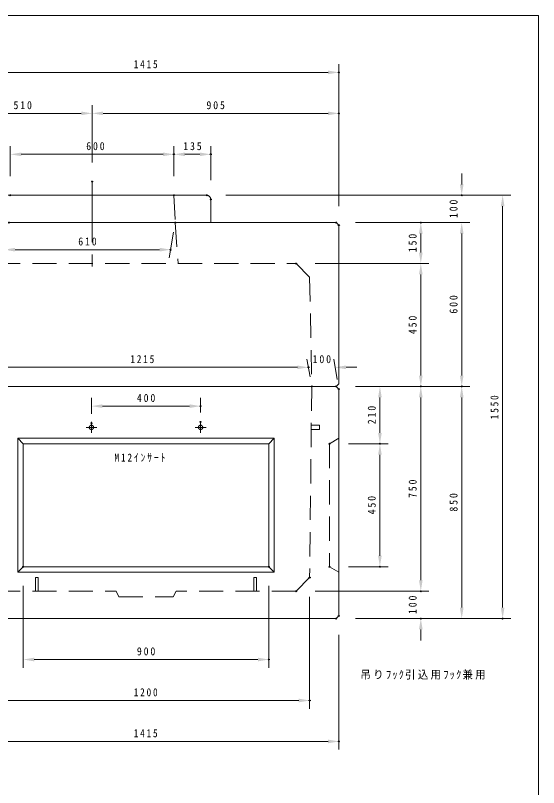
# Model space of a CAD drawing. Units: millimetres, scale not verified. Extents: x -4060 to 4060, y -2828 to 2828.
# Drawn here: x 2142 to 4060, y 0 to 2828 of the extents above; entities that cross this region are included whole.
import ezdxf

# ---------------------------------------------------------------- set-up
doc = ezdxf.new("R2010")
doc.units = ezdxf.units.MM
doc.header["$LTSCALE"] = 7
doc.header["$PDMODE"] = 32
doc.header["$PDSIZE"] = 3.5
doc.linetypes.add('USER1', pattern=[19.05, 12.7, -6.35])
doc.linetypes.add('USER2', pattern=[50.8, 31.75, -6.35, 6.35, -6.35])
for name, color, linetype, lineweight in [('0-1_DASHED', 7, 'USER1', 18), ('0-2_DIM', 7, 'Continuous', 18), ('0-3_LATER', 7, 'Continuous', 18), ('0-4_CENTER', 7, 'USER2', 18), ('0-5_TXT', 7, 'Continuous', 18), ('0-7_LAYER', 7, 'Continuous', 18), ('0-A_NO', 7, 'Continuous', 18), ('0-B_NO2', 7, 'USER1', 18)]:
    doc.layers.add(name, color=color, linetype=linetype, lineweight=lineweight)
doc.layers.add('0-8_Defpoints', color=7, linetype='Continuous')
doc.styles.add('ＭＳ ゴシック', font='')
doc.styles.get('ＭＳ ゴシック').set_extended_font_data('MS Gothic')

# ---------------------------------------------------------------- blocks, each defined once
blk = doc.blocks.new('D34')
at = {"layer": '0-8_Defpoints'}
for p in [(7408.253, 4326.385), (7383.253, 4116.385), (7568.253, 4116.385)]:
    blk.add_point(p, dxfattribs=at)
at = {"layer": '0-A_NO'}
for p, q in [((7478.253, 4326.385), (7598.253, 4326.385)), ((7568.253, 4286.385), (7568.253, 4156.385)), ((7453.253, 4116.385), (7598.253, 4116.385))]:
    blk.add_line(p, q, dxfattribs=at)
for points in [[(7561.587, 4286.385), (7574.92, 4286.385), (7568.253, 4326.385)], [(7561.587, 4156.385), (7574.92, 4156.385), (7568.253, 4116.385)]]:
    blk.add_solid(points, dxfattribs=at)
at = {"layer": '0-A_NO', "insert": (7553.249, 4187.985), "char_height": 29.33, "attachment_point": 7, "rotation": 90, "style": 'ＭＳ ゴシック'}
blk.add_mtext('\\T1.38;\\W0.9;210', dxfattribs=at)
blk = doc.blocks.new('D35')
at = {"layer": '0-8_Defpoints'}
for p in [(6260.753, 3666.385), (7160.753, 3666.385), (7160.753, 3326.385)]:
    blk.add_point(p, dxfattribs=at)
at = {"layer": '0-A_NO'}
for p, q in [((6260.753, 3596.385), (6260.753, 3296.385)), ((7160.753, 3596.385), (7160.753, 3296.385)), ((6300.753, 3326.385), (7120.753, 3326.385))]:
    blk.add_line(p, q, dxfattribs=at)
for points in [[(6300.753, 3333.052), (6300.753, 3319.719), (6260.753, 3326.385)], [(7120.753, 3333.052), (7120.753, 3319.719), (7160.753, 3326.385)]]:
    blk.add_solid(points, dxfattribs=at)
at = {"layer": '0-A_NO', "insert": (6677.353, 3341.385), "char_height": 29.33, "attachment_point": 7, "style": 'ＭＳ ゴシック'}
blk.add_mtext('\\T1.38;\\W0.9;900', dxfattribs=at)
blk = doc.blocks.new('D36')
at = {"layer": '0-2_DIM'}
for p, q in [((6110.753, 3556.385), (6110.753, 3146.385)), ((7310.753, 3556.385), (7310.753, 3146.385)), ((6150.753, 3176.385), (7270.753, 3176.385))]:
    blk.add_line(p, q, dxfattribs=at)
for points in [[(6150.753, 3183.052), (6150.753, 3169.719), (6110.753, 3176.385)], [(7270.753, 3183.052), (7270.753, 3169.719), (7310.753, 3176.385)]]:
    blk.add_solid(points, dxfattribs=at)
at = {"layer": '0-8_Defpoints'}
for p in [(6110.753, 3626.385), (7310.753, 3626.385), (7310.753, 3176.385)]:
    blk.add_point(p, dxfattribs=at)
at = {"layer": '0-2_DIM', "insert": (6665.653, 3191.389), "char_height": 29.33, "attachment_point": 7, "style": 'ＭＳ ゴシック'}
blk.add_mtext('\\T1.39;\\W0.85;1200', dxfattribs=at)
blk = doc.blocks.new('D37')
at = {"layer": '0-2_DIM'}
for p, q in [((6003.253, 3416.385), (6003.253, 2996.385)), ((7418.253, 3416.385), (7418.253, 2996.385)), ((6043.253, 3026.385), (7378.253, 3026.385))]:
    blk.add_line(p, q, dxfattribs=at)
for points in [[(6043.253, 3033.052), (6043.253, 3019.719), (6003.253, 3026.385)], [(7378.253, 3033.052), (7378.253, 3019.719), (7418.253, 3026.385)]]:
    blk.add_solid(points, dxfattribs=at)
at = {"layer": '0-8_Defpoints'}
for p in [(6003.253, 3486.385), (7418.253, 3486.385), (7418.253, 3026.385)]:
    blk.add_point(p, dxfattribs=at)
at = {"layer": '0-2_DIM', "insert": (6665.653, 3041.385), "char_height": 29.33, "attachment_point": 7, "style": 'ＭＳ ゴシック'}
blk.add_mtext('\\T1.39;\\W0.85;1415', dxfattribs=at)
blk = doc.blocks.new('D38')
at = {"layer": '0-8_Defpoints'}
for p in [(7383.253, 4116.385), (7383.253, 3666.385), (7568.253, 3666.385)]:
    blk.add_point(p, dxfattribs=at)
at = {"layer": '0-A_NO'}
for p, q in [((7453.253, 4116.385), (7598.253, 4116.385)), ((7568.253, 4076.385), (7568.253, 3706.385)), ((7453.253, 3666.385), (7598.253, 3666.385))]:
    blk.add_line(p, q, dxfattribs=at)
for points in [[(7561.587, 4076.385), (7574.92, 4076.385), (7568.253, 4116.385)], [(7561.587, 3706.385), (7574.92, 3706.385), (7568.253, 3666.385)]]:
    blk.add_solid(points, dxfattribs=at)
at = {"layer": '0-A_NO', "insert": (7553.253, 3857.985), "char_height": 29.33, "attachment_point": 7, "rotation": 90, "style": 'ＭＳ ゴシック'}
blk.add_mtext('\\T1.38;\\W0.9;450', dxfattribs=at)
blk = doc.blocks.new('D39')
at = {"layer": '0-2_DIM'}
for p, q in [((7478.253, 4326.385), (7748.253, 4326.385)), ((7718.253, 4286.385), (7718.253, 3616.385)), ((7330.753, 3576.385), (7748.253, 3576.385))]:
    blk.add_line(p, q, dxfattribs=at)
for points in [[(7711.587, 4286.385), (7724.92, 4286.385), (7718.253, 4326.385)], [(7711.587, 3616.385), (7724.92, 3616.385), (7718.253, 3576.385)]]:
    blk.add_solid(points, dxfattribs=at)
at = {"layer": '0-8_Defpoints'}
for p in [(7408.253, 4326.385), (7260.753, 3576.385), (7718.253, 3576.385)]:
    blk.add_point(p, dxfattribs=at)
at = {"layer": '0-2_DIM', "insert": (7703.253, 3917.985), "char_height": 29.33, "attachment_point": 7, "rotation": 90, "style": 'ＭＳ ゴシック'}
blk.add_mtext('\\T1.38;\\W0.9;750', dxfattribs=at)
blk = doc.blocks.new('D40')
at = {"layer": '0-2_DIM'}
for p, q in [((7478.253, 4326.385), (7898.253, 4326.385)), ((7868.253, 3516.385), (7868.253, 4286.385)), ((7478.253, 3476.385), (7898.253, 3476.385))]:
    blk.add_line(p, q, dxfattribs=at)
for points in [[(7861.587, 4286.385), (7874.92, 4286.385), (7868.253, 4326.385)], [(7861.587, 3516.385), (7874.92, 3516.385), (7868.253, 3476.385)]]:
    blk.add_solid(points, dxfattribs=at)
at = {"layer": '0-8_Defpoints'}
for p in [(7408.253, 4326.385), (7868.253, 4326.385), (7408.253, 3476.385)]:
    blk.add_point(p, dxfattribs=at)
at = {"layer": '0-2_DIM', "insert": (7853.253, 3867.985), "char_height": 29.33, "attachment_point": 7, "rotation": 90, "style": 'ＭＳ ゴシック'}
blk.add_mtext('\\T1.38;\\W0.9;850', dxfattribs=at)
blk = doc.blocks.new('D42')
at = {"layer": '0-2_DIM'}
for p, q in [((7718.253, 3616.385), (7718.253, 3656.385)), ((7330.753, 3576.385), (7748.253, 3576.385)), ((7478.253, 3476.385), (7748.253, 3476.385)), ((7718.253, 3436.385), (7718.253, 3396.385))]:
    blk.add_line(p, q, dxfattribs=at)
for points in [[(7711.587, 3616.385), (7724.92, 3616.385), (7718.253, 3576.385)], [(7711.587, 3436.385), (7724.92, 3436.385), (7718.253, 3476.385)]]:
    blk.add_solid(points, dxfattribs=at)
at = {"layer": '0-8_Defpoints'}
for p in [(7260.753, 3576.385), (7408.253, 3476.385), (7718.253, 3476.385)]:
    blk.add_point(p, dxfattribs=at)
at = {"layer": '0-2_DIM', "insert": (7703.253, 3492.985), "char_height": 29.33, "attachment_point": 7, "rotation": 90, "style": 'ＭＳ ゴシック'}
blk.add_mtext('\\T1.38;\\W0.9;100', dxfattribs=at)
blk = doc.blocks.new('D43')
at = {"layer": '0-2_DIM'}
for p, q in [((7312.082, 4361.385), (7300.621, 4426.385)), ((7412.082, 4351.385), (7398.857, 4426.385)), ((7265.91, 4396.385), (7225.91, 4396.385)), ((7444.147, 4396.385), (7484.147, 4396.385))]:
    blk.add_line(p, q, dxfattribs=at)
for points in [[(7265.91, 4403.052), (7265.91, 4389.719), (7305.91, 4396.385)], [(7444.147, 4403.052), (7444.147, 4389.719), (7404.147, 4396.385)]]:
    blk.add_solid(points, dxfattribs=at)
at = {"layer": '0-8_Defpoints'}
for p in [(7305.91, 4396.385), (7318.253, 4326.385), (7418.253, 4316.385)]:
    blk.add_point(p, dxfattribs=at)
at = {"layer": '0-2_DIM', "insert": (7321.629, 4411.385), "char_height": 29.33, "attachment_point": 7, "style": 'ＭＳ ゴシック'}
blk.add_mtext('\\T1.38;\\W0.9;100', dxfattribs=at)
blk = doc.blocks.new('D44')
at = {"layer": '0-2_DIM'}
for p, q in [((6097.082, 4361.385), (6085.621, 4426.385)), ((7312.082, 4361.385), (7300.621, 4426.385)), ((7265.91, 4396.385), (6130.91, 4396.385))]:
    blk.add_line(p, q, dxfattribs=at)
for points in [[(6130.91, 4403.052), (6130.91, 4389.719), (6090.91, 4396.385)], [(7265.91, 4403.052), (7265.91, 4389.719), (7305.91, 4396.385)]]:
    blk.add_solid(points, dxfattribs=at)
at = {"layer": '0-8_Defpoints'}
for p in [(6090.91, 4396.385), (6103.253, 4326.385), (7318.253, 4326.385)]:
    blk.add_point(p, dxfattribs=at)
at = {"layer": '0-2_DIM', "insert": (6653.31, 4411.389), "char_height": 29.33, "attachment_point": 7, "style": 'ＭＳ ゴシック'}
blk.add_mtext('\\T1.39;\\W0.85;1215', dxfattribs=at)
blk = doc.blocks.new('D46')
at = {"layer": '0-2_DIM'}
for p, q in [((6510.753, 4226.385), (6510.753, 4284.24)), ((6910.753, 4231.385), (6910.753, 4284.24)), ((6550.753, 4254.24), (6870.753, 4254.24))]:
    blk.add_line(p, q, dxfattribs=at)
for points in [[(6550.753, 4260.907), (6550.753, 4247.573), (6510.753, 4254.24)], [(6870.753, 4260.907), (6870.753, 4247.573), (6910.753, 4254.24)]]:
    blk.add_solid(points, dxfattribs=at)
at = {"layer": '0-8_Defpoints'}
for p in [(6910.753, 4254.24), (6510.753, 4191.385), (6910.753, 4196.385)]:
    blk.add_point(p, dxfattribs=at)
at = {"layer": '0-2_DIM', "insert": (6677.353, 4269.24), "char_height": 29.33, "attachment_point": 7, "style": 'ＭＳ ゴシック'}
blk.add_mtext('\\T1.38;\\W0.9;400', dxfattribs=at)
blk = doc.blocks.new('D51')
at = {"layer": '0-2_DIM'}
for p, q in [((7868.253, 5066.385), (7868.253, 5106.385)), ((7003.253, 5026.385), (7898.253, 5026.385)), ((7478.253, 4926.385), (7898.253, 4926.385)), ((7868.253, 4886.385), (7868.253, 4846.385))]:
    blk.add_line(p, q, dxfattribs=at)
for points in [[(7861.587, 5066.385), (7874.92, 5066.385), (7868.253, 5026.385)], [(7861.587, 4886.385), (7874.92, 4886.385), (7868.253, 4926.385)]]:
    blk.add_solid(points, dxfattribs=at)
at = {"layer": '0-8_Defpoints'}
for p in [(6933.253, 5026.385), (7868.253, 5026.385), (7408.253, 4926.385)]:
    blk.add_point(p, dxfattribs=at)
at = {"layer": '0-2_DIM', "insert": (7853.253, 4942.985), "char_height": 29.33, "attachment_point": 7, "rotation": 90, "style": 'ＭＳ ゴシック'}
blk.add_mtext('\\T1.38;\\W0.9;100', dxfattribs=at)
blk = doc.blocks.new('D52')
at = {"layer": '0-2_DIM'}
for p, q in [((7478.253, 4926.385), (7898.253, 4926.385)), ((7868.253, 4886.385), (7868.253, 4366.385)), ((7478.253, 4326.385), (7898.253, 4326.385))]:
    blk.add_line(p, q, dxfattribs=at)
for points in [[(7861.587, 4886.385), (7874.92, 4886.385), (7868.253, 4926.385)], [(7861.587, 4366.385), (7874.92, 4366.385), (7868.253, 4326.385)]]:
    blk.add_solid(points, dxfattribs=at)
at = {"layer": '0-8_Defpoints'}
for p in [(7408.253, 4926.385), (7408.253, 4326.385), (7868.253, 4326.385)]:
    blk.add_point(p, dxfattribs=at)
at = {"layer": '0-2_DIM', "insert": (7853.253, 4592.985), "char_height": 29.33, "attachment_point": 7, "rotation": 90, "style": 'ＭＳ ゴシック'}
blk.add_mtext('\\T1.38;\\W0.9;600', dxfattribs=at)
blk = doc.blocks.new('D53')
at = {"layer": '0-2_DIM'}
for p, q in [((7478.253, 4926.385), (7748.253, 4926.385)), ((7718.253, 4816.385), (7718.253, 4886.385)), ((7330.753, 4776.385), (7748.253, 4776.385))]:
    blk.add_line(p, q, dxfattribs=at)
for points in [[(7711.587, 4886.385), (7724.92, 4886.385), (7718.253, 4926.385)], [(7711.587, 4816.385), (7724.92, 4816.385), (7718.253, 4776.385)]]:
    blk.add_solid(points, dxfattribs=at)
at = {"layer": '0-8_Defpoints'}
for p in [(7408.253, 4926.385), (7718.253, 4926.385), (7260.753, 4776.385)]:
    blk.add_point(p, dxfattribs=at)
at = {"layer": '0-2_DIM', "insert": (7703.253, 4817.985), "char_height": 29.33, "attachment_point": 7, "rotation": 90, "style": 'ＭＳ ゴシック'}
blk.add_mtext('\\T1.38;\\W0.9;150', dxfattribs=at)
blk = doc.blocks.new('D54')
at = {"layer": '0-2_DIM'}
for p, q in [((6003.253, 4986.385), (6003.253, 5506.385)), ((7418.253, 4986.385), (7418.253, 5506.385)), ((6043.253, 5476.385), (7378.253, 5476.385))]:
    blk.add_line(p, q, dxfattribs=at)
for points in [[(6043.253, 5483.052), (6043.253, 5469.719), (6003.253, 5476.385)], [(7378.253, 5483.052), (7378.253, 5469.719), (7418.253, 5476.385)]]:
    blk.add_solid(points, dxfattribs=at)
at = {"layer": '0-8_Defpoints'}
for p in [(7418.253, 5476.385), (6003.253, 4916.385), (7418.253, 4916.385)]:
    blk.add_point(p, dxfattribs=at)
at = {"layer": '0-2_DIM', "insert": (6665.653, 5491.385), "char_height": 29.33, "attachment_point": 7, "style": 'ＭＳ ゴシック'}
blk.add_mtext('\\T1.39;\\W0.85;1415', dxfattribs=at)
blk = doc.blocks.new('D55')
at = {"layer": '0-2_DIM'}
for p, q in [((6513.253, 5146.385), (6513.253, 5356.385)), ((7418.253, 4986.385), (7418.253, 5356.385)), ((6553.253, 5326.385), (7378.253, 5326.385))]:
    blk.add_line(p, q, dxfattribs=at)
for points in [[(6553.253, 5333.052), (6553.253, 5319.719), (6513.253, 5326.385)], [(7378.253, 5333.052), (7378.253, 5319.719), (7418.253, 5326.385)]]:
    blk.add_solid(points, dxfattribs=at)
at = {"layer": '0-8_Defpoints'}
for p in [(7418.253, 5326.385), (6513.253, 5076.385), (7418.253, 4916.385)]:
    blk.add_point(p, dxfattribs=at)
at = {"layer": '0-2_DIM', "insert": (6932.353, 5341.385), "char_height": 29.33, "attachment_point": 7, "style": 'ＭＳ ゴシック'}
blk.add_mtext('\\T1.38;\\W0.9;905', dxfattribs=at)
blk = doc.blocks.new('D56')
at = {"layer": '0-2_DIM'}
for p, q in [((6003.253, 4986.385), (6003.253, 5356.385)), ((6513.253, 5146.385), (6513.253, 5356.385)), ((6473.253, 5326.385), (6043.253, 5326.385))]:
    blk.add_line(p, q, dxfattribs=at)
for points in [[(6043.253, 5333.052), (6043.253, 5319.719), (6003.253, 5326.385)], [(6473.253, 5333.052), (6473.253, 5319.719), (6513.253, 5326.385)]]:
    blk.add_solid(points, dxfattribs=at)
at = {"layer": '0-8_Defpoints'}
for p in [(6003.253, 5326.385), (6513.253, 5076.385), (6003.253, 4916.385)]:
    blk.add_point(p, dxfattribs=at)
at = {"layer": '0-2_DIM', "insert": (6224.853, 5341.385), "char_height": 29.33, "attachment_point": 7, "style": 'ＭＳ ゴシック'}
blk.add_mtext('\\T1.38;\\W0.9;510', dxfattribs=at)
blk = doc.blocks.new('D57')
at = {"layer": '0-2_DIM'}
for p, q in [((6813.253, 5096.385), (6813.253, 5206.385)), ((6948.253, 5081.385), (6948.253, 5206.385)), ((6853.253, 5176.385), (6908.253, 5176.385))]:
    blk.add_line(p, q, dxfattribs=at)
for points in [[(6853.253, 5183.052), (6853.253, 5169.719), (6813.253, 5176.385)], [(6908.253, 5183.052), (6908.253, 5169.719), (6948.253, 5176.385)]]:
    blk.add_solid(points, dxfattribs=at)
at = {"layer": '0-8_Defpoints'}
for p in [(6948.253, 5176.385), (6813.253, 5026.385), (6948.253, 5011.385)]:
    blk.add_point(p, dxfattribs=at)
at = {"layer": '0-2_DIM', "insert": (6847.353, 5191.385), "char_height": 29.33, "attachment_point": 7, "style": 'ＭＳ ゴシック'}
blk.add_mtext('\\T1.38;\\W0.9;135', dxfattribs=at)
blk = doc.blocks.new('D59')
at = {"layer": '0-2_DIM'}
for p, q in [((6213.253, 5096.385), (6213.253, 5206.385)), ((6813.253, 5096.385), (6813.253, 5206.385)), ((6253.253, 5176.385), (6773.253, 5176.385))]:
    blk.add_line(p, q, dxfattribs=at)
for points in [[(6253.253, 5183.052), (6253.253, 5169.719), (6213.253, 5176.385)], [(6773.253, 5183.052), (6773.253, 5169.719), (6813.253, 5176.385)]]:
    blk.add_solid(points, dxfattribs=at)
at = {"layer": '0-8_Defpoints'}
for p in [(6813.253, 5176.385), (6213.253, 5026.385), (6813.253, 5026.385)]:
    blk.add_point(p, dxfattribs=at)
at = {"layer": '0-2_DIM', "insert": (6491.608, 5191.385), "char_height": 29.33, "attachment_point": 7, "style": 'ＭＳ ゴシック'}
blk.add_mtext('\\T1.38;\\W0.9;600', dxfattribs=at)
blk = doc.blocks.new('D60')
at = {"layer": '0-2_DIM'}
for p, q in [((6202.082, 4891.385), (6185.479, 4797.228)), ((6812.082, 4891.385), (6795.479, 4797.228)), ((6230.769, 4827.228), (6760.769, 4827.228))]:
    blk.add_line(p, q, dxfattribs=at)
for points in [[(6230.769, 4833.895), (6230.769, 4820.562), (6190.769, 4827.228)], [(6760.769, 4833.895), (6760.769, 4820.562), (6800.769, 4827.228)]]:
    blk.add_solid(points, dxfattribs=at)
at = {"layer": '0-8_Defpoints'}
for p in [(6208.253, 4926.385), (6818.253, 4926.385), (6800.769, 4827.228)]:
    blk.add_point(p, dxfattribs=at)
at = {"layer": '0-2_DIM', "insert": (6462.369, 4842.228), "char_height": 29.33, "attachment_point": 7, "style": 'ＭＳ ゴシック'}
blk.add_mtext('\\T1.38;\\W0.9;610', dxfattribs=at)
blk = doc.blocks.new('D61')
at = {"layer": '0-2_DIM'}
for p, q in [((7330.753, 4776.385), (7748.253, 4776.385)), ((7718.253, 4736.385), (7718.253, 4366.385)), ((7478.253, 4326.385), (7748.253, 4326.385))]:
    blk.add_line(p, q, dxfattribs=at)
for points in [[(7711.587, 4736.385), (7724.92, 4736.385), (7718.253, 4776.385)], [(7711.587, 4366.385), (7724.92, 4366.385), (7718.253, 4326.385)]]:
    blk.add_solid(points, dxfattribs=at)
at = {"layer": '0-8_Defpoints'}
for p in [(7260.753, 4776.385), (7408.253, 4326.385), (7718.253, 4326.385)]:
    blk.add_point(p, dxfattribs=at)
at = {"layer": '0-2_DIM', "insert": (7703.253, 4517.985), "char_height": 29.33, "attachment_point": 7, "rotation": 90, "style": 'ＭＳ ゴシック'}
blk.add_mtext('\\T1.38;\\W0.9;450', dxfattribs=at)
blk = doc.blocks.new('D62')
at = {"layer": '0-5_TXT'}
for p, q in [((7003.253, 5026.385), (8048.253, 5026.385)), ((8018.253, 4986.385), (8018.253, 3516.385)), ((7478.253, 3476.385), (8048.253, 3476.385))]:
    blk.add_line(p, q, dxfattribs=at)
for points in [[(8011.587, 4986.385), (8024.92, 4986.385), (8018.253, 5026.385)], [(8011.587, 3516.385), (8024.92, 3516.385), (8018.253, 3476.385)]]:
    blk.add_solid(points, dxfattribs=at)
at = {"layer": '0-8_Defpoints'}
for p in [(6933.253, 5026.385), (7408.253, 3476.385), (8018.253, 3476.385)]:
    blk.add_point(p, dxfattribs=at)
at = {"layer": '0-5_TXT', "insert": (8003.253, 4206.285), "char_height": 29.33, "attachment_point": 7, "rotation": 90, "style": 'ＭＳ ゴシック'}
blk.add_mtext('\\T1.39;\\W0.85;1550', dxfattribs=at)

msp = doc.modelspace()

# ---------------------------------------------------------------- linework, layer by layer
at = {"layer": '0-1_DASHED'}
for p, q in [((2723.253, 2168.885), (2728.253, 2068.885)), ((2728.253, 2068.885), (2738.253, 1918.885)), ((2070.753, 1918.885), (3170.753, 1918.885)), ((3170.753, 1918.885), (3220.753, 1868.885)), ((3220.753, 1868.885), (3228.253, 1468.885)), ((2510.753, 718.885), (2520.753, 698.885)), ((2520.753, 698.885), (2720.753, 698.885))]:
    msp.add_line(p, q, dxfattribs=at)
for points in [[(2013.253, 1468.885), (2020.753, 768.885), (2070.753, 718.885), (2510.753, 718.885)], [(3228.253, 1468.885), (3220.753, 768.885), (3170.753, 718.885), (2730.753, 718.885), (2720.753, 698.885)]]:
    msp.add_lwpolyline(points, dxfattribs=at)
for points in [[(3256.646, 1310.885), (3226.646, 1310.885), (3226.646, 1326.885), (3256.646, 1326.885)], [(2225.753, 768.885), (2215.753, 768.885), (2215.753, 718.885), (2225.753, 718.885)], [(3015.753, 768.885), (3025.753, 768.885), (3025.753, 718.885), (3015.753, 718.885)]]:
    msp.add_lwpolyline(points, close=True, dxfattribs=at)
for centre in [(2420.753, 1318.885), (2820.753, 1318.885)]:
    msp.add_circle(centre, 8, dxfattribs=at)
at = {"layer": '0-3_LATER'}
for p, q in [((2003.253, 2168.885), (2843.253, 2168.885)), ((3318.253, 2068.885), (1923.253, 2068.885)), ((3328.253, 2058.885), (3318.253, 2068.885)), ((3328.253, 1478.885), (3328.253, 2058.885)), ((3318.253, 1468.885), (3328.253, 1478.885)), ((1923.253, 1468.885), (3318.253, 1468.885))]:
    msp.add_line(p, q, dxfattribs=at)
msp.add_lwpolyline([(2858.253, 2153.885), (2858.253, 2068.885), (1988.253, 2068.885), (1988.253, 2153.885), (2003.253, 2168.885)], dxfattribs=at)
msp.add_lwpolyline([(1923.253, 618.885), (3318.253, 618.885), (3328.253, 628.885), (3328.253, 1458.885), (3318.253, 1468.885), (1923.253, 1468.885), (1913.253, 1458.885), (1913.253, 628.885)], close=True, dxfattribs=at)
msp.add_arc((2843.253, 2153.885), 15, 360, 90, dxfattribs=at)
at = {"layer": '0-4_CENTER'}
msp.add_line((2423.253, 2218.885), (2423.253, 1868.885), dxfattribs=at)
at = {"layer": '0-7_LAYER'}
for p, q in [((2420.753, 1298.885), (2420.753, 1338.885)), ((2820.753, 1298.885), (2820.753, 1338.885)), ((2400.753, 1318.885), (2440.753, 1318.885)), ((2800.753, 1318.885), (2840.753, 1318.885))]:
    msp.add_line(p, q, dxfattribs=at)
for points in [[(-4060, -2827.5), (-4060, 2827.5), (4060, 2827.5), (4060, -2827.5)], [(4060, -2827.5), (-4060, -2827.5), (-4060, 2827.5), (4060, 2827.5)]]:
    msp.add_lwpolyline(points, close=True, dxfattribs=at)
at = {"layer": '0-A_NO'}
for p, q in [((2150.753, 1278.885), (2170.753, 1258.885)), ((3070.753, 1258.885), (3090.753, 1278.885)), ((2150.753, 788.885), (2170.753, 808.885)), ((3070.753, 808.885), (3090.753, 788.885))]:
    msp.add_line(p, q, dxfattribs=at)
for points in [[(2150.753, 1278.885), (3090.753, 1278.885), (3090.753, 788.885), (2150.753, 788.885)], [(2170.753, 1258.885), (3070.753, 1258.885), (3070.753, 808.885), (2170.753, 808.885)]]:
    msp.add_lwpolyline(points, close=True, dxfattribs=at)
at = {"layer": '0-B_NO2'}
msp.add_lwpolyline([(3328.253, 1278.885), (3293.253, 1258.885), (3293.253, 808.885), (3328.253, 788.885)], dxfattribs=at)

# ---------------------------------------------------------------- block references
at = {"layer": '0-2_DIM'}
for name in ['D54', 'D56', 'D55', 'D59', 'D57', 'D51', 'D60', 'D53', 'D52', 'D61', 'D44', 'D43', 'D39', 'D40', 'D46', 'D42', 'D36', 'D37']:
    msp.add_blockref(name, (-4090, -2857.5), dxfattribs=at)
at = {"layer": '0-5_TXT'}
msp.add_blockref('D62', (-4090, -2857.5), dxfattribs=at)
at = {"layer": '0-A_NO'}
for name in ['D34', 'D38', 'D35']:
    msp.add_blockref(name, (-4090, -2857.5), dxfattribs=at)

# ---------------------------------------------------------------- texts
at = {"layer": '0-5_TXT', "char_height": 29.33, "attachment_point": 7, "style": 'ＭＳ ゴシック'}
for s, insert in [('\\T1.4;\\W0.85;M12ｲﾝｻｰﾄ', (2505.184, 1192.12)), ('\\T1.23;\\W0.95;吊りﾌｯｸ引込用ﾌｯｸ兼用', (3406.947, 395.346))]:
    msp.add_mtext(s, dxfattribs=dict(at, insert=insert))

doc.saveas('drawing.dxf')
